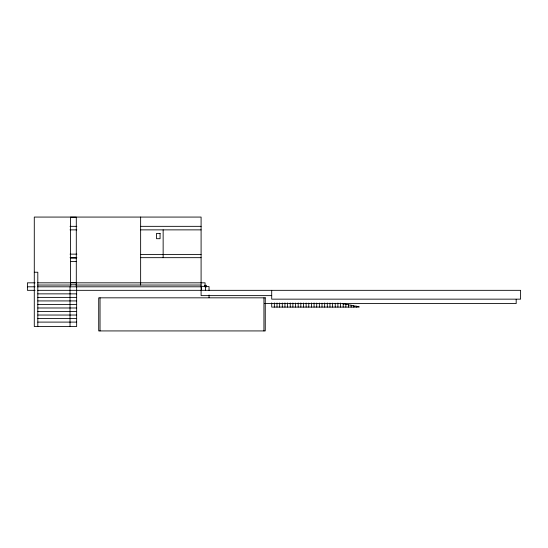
<?xml version="1.0" encoding="UTF-8"?>
<svg xmlns="http://www.w3.org/2000/svg" width="548" height="548" viewBox="0 0 548 548"><rect width="100%" height="100%" fill="white"/><g stroke="black" fill="none" stroke-linecap="round" stroke-linejoin="round"><path stroke-width="0.82" d="M70.021 226.338L76.823 226.338M140.637 226.338L201.095 226.338M70.021 229.872L76.823 229.872M140.637 229.872L201.095 229.872M70.055 254.142L76.871 254.142M140.637 254.58L201.095 254.58M70.055 257.67L76.871 257.67M140.637 257.67L201.095 257.67M70.665 258.115L76.562 258.115M70.473 261.464L76.295 261.464M34.284 272.233L37.812 272.233L37.812 326.512M70.473 282.652L76.295 282.652M35.099 282.823L27.4 282.823L27.4 290.33L35.099 290.33M37.689 282.823L205.068 282.823L205.068 286.994M70.473 284.809L76.295 284.809M37.689 285.035L71.069 285.035M75.973 285.035L201.095 285.035M204.404 285.33L206.391 285.33L206.391 286.994M205.068 286.577L209.041 286.577L209.041 290.33M27.4 286.796L35.099 286.796M37.668 286.796L201.095 286.796M37.812 290.33L520.6 290.33L520.6 299.153L271.705 299.153L271.705 290.33M37.812 293.858L76.652 293.858M271.705 295.625L201.095 295.625L201.095 217.07L34.284 217.07L34.284 326.512L76.652 326.512L76.652 286.796M37.812 297.386L76.652 297.386M37.812 300.921L76.652 300.921M264.65 303.565L516.189 303.565L516.189 299.304M343.199 304.051L345.843 304.051L345.843 307.099M37.812 304.448L76.652 304.448M345.843 304.558L348.494 304.558L348.494 307.099M348.494 305.065L351.138 305.065L351.138 307.099M351.138 305.572L353.789 305.572L353.789 307.099M353.789 306.079L356.433 306.079L356.433 307.099M356.433 306.592L359.084 306.592L359.084 307.099L271.705 307.099L271.705 302.907M37.812 307.983L76.652 307.983M37.812 311.511L76.652 311.511M37.812 315.038L76.652 315.038M37.812 318.573L76.652 318.573M37.812 322.101L76.652 322.101M343.199 303.544L343.199 307.099M340.548 303.03L340.548 307.099M337.904 303.03L337.904 307.099M335.253 303.284L335.253 307.099M332.602 303.106L332.602 307.099M329.958 303.106L329.958 307.099M327.307 302.969L327.307 307.099M324.663 302.969L324.663 307.099M322.012 303.147L322.012 307.099M319.368 303.03L319.368 307.099M316.717 303.03L316.717 307.099M314.073 302.941L314.073 307.099M311.422 302.941L311.422 307.099M308.777 303.078L308.777 307.099M306.127 302.996L306.127 307.099M303.482 302.996L303.482 307.099M300.831 302.921L300.831 307.099M298.181 302.921L298.181 307.099M295.536 303.03L295.536 307.099M292.885 302.969L292.885 307.099M290.241 302.969L290.241 307.099M287.59 302.914L287.59 307.099M284.946 302.914L284.946 307.099M282.295 303.003L282.295 307.099M279.651 302.955L279.651 307.099M277 302.955L277 307.099M274.356 302.907L274.356 307.099M263.937 297.831L263.937 330.93M209.041 295.036L209.041 297.598M205.507 290.33L205.507 286.357L201.541 286.357L201.541 290.33M163.146 229.872L163.146 257.67M140.637 217.07L140.637 285.035M100.037 297.831L100.037 330.93M76.295 282.72L76.295 217.179L70.473 217.179L70.473 282.72M76.295 282.823L76.295 286.796M70.473 282.823L70.473 286.796M70.028 286.796L70.028 326.512M160.057 233.4L156.523 233.4L156.523 238.695L160.057 238.695L160.057 233.4M265.259 297.831L98.715 297.831L98.715 330.93L265.259 330.93L265.259 297.831"/></g></svg>
